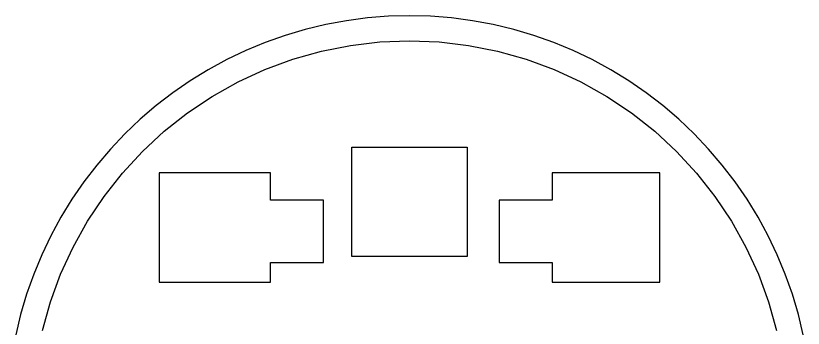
# Model space of a CAD drawing. Extents: x 0 to 28.3, y 0 to 28.3.
# Drawn here: x 0.34 to 27.95, y 17.31 to 28.26 of the extents above; entities that cross this region are included whole.
import ezdxf

# ---------------------------------------------------------------- set-up
doc = ezdxf.new("R2010")
doc.units = 0
doc.layers.add('broken', color=7, linetype='CONTINUOUS')

msp = doc.modelspace()

# ---------------------------------------------------------------- linework, layer by layer
at = {"layer": 'broken', "color": 7}
for points in [[(14.144184, 28.255295), (13.405484, 28.236253), (12.669019, 28.178963), (11.936519, 28.083285), (11.210006, 27.949268), (10.491384, 27.777116), (9.783199, 27.567394), (9.08708, 27.320613), (8.404697, 27.037388), (7.73828, 26.718711), (7.08916, 26.365299), (6.459798, 25.978605), (5.85135, 25.559473), (5.265583, 25.109208), (4.704017, 24.629058), (4.168036, 24.12024), (3.659295, 23.584335), (3.179239, 23.022882), (2.728888, 22.437008), (2.309859, 21.828717), (1.923113, 21.199285), (1.569785, 20.550339), (1.250955, 19.883614), (0.967815, 19.201442), (0.720996, 18.505236), (0.511177, 17.796705), (0.339069, 17.078215)], [(27.949266, 17.078362), (27.777114, 17.796984), (27.567392, 18.505169), (27.320611, 19.201288), (27.037386, 19.883671), (26.71871, 20.550089), (26.365298, 21.199208), (25.978603, 21.82857), (25.559471, 22.437018), (25.109207, 23.022785), (24.629056, 23.584351), (24.120238, 24.120332), (23.584334, 24.629073), (23.02288, 25.109129), (22.437006, 25.55948), (21.828715, 25.978509), (21.199284, 26.365255), (20.550338, 26.718584), (19.883613, 27.037413), (19.201441, 27.320553), (18.505236, 27.567372), (17.796705, 27.777191), (17.078215, 27.949299), (16.351659, 28.083315), (15.619211, 28.178978), (14.882706, 28.236262), (14.144184, 28.255295), (14.144184, 28.255295), (14.144184, 28.255295), (14.144184, 28.255295), (14.144184, 28.255295), (14.144184, 28.255295), (14.144184, 28.255295), (14.144184, 28.255295), (14.144184, 28.255295), (14.144184, 28.255295), (14.144184, 28.255295)], [(1.272296, 17.23478), (1.553428, 18.235169), (1.912943, 19.210671), (2.348336, 20.154596), (2.856651, 21.061118), (3.434608, 21.924947), (4.078584, 22.741032), (4.784238, 23.50413), (5.547543, 24.209961), (6.363681, 24.853949), (7.227434, 25.43183), (8.134016, 25.940156), (9.077782, 26.37546), (10.053162, 26.734928), (11.053461, 27.016042), (12.073147, 27.217407), (13.105533, 27.338099), (14.144184, 27.378164), (14.144184, 27.378164), (14.144184, 27.378164), (14.144184, 27.378164), (14.144184, 27.378164), (14.144184, 27.378164), (14.144184, 27.378164), (14.144184, 27.378164), (14.144184, 27.378164), (14.144184, 27.378164), (14.144184, 27.378164)], [(14.144184, 27.378164), (15.182829, 27.338099), (16.215346, 27.217388), (17.234779, 27.016073), (18.235168, 26.73494), (19.210671, 26.375425), (20.154595, 25.940032), (21.061118, 25.431717), (21.924947, 24.85376), (22.741032, 24.209784), (23.50413, 23.50413), (24.209961, 22.740825), (24.85395, 21.924687), (25.431831, 21.060934), (25.940157, 20.154352), (26.375461, 19.210586), (26.734928, 18.235206), (27.016043, 17.234907)], [(12.125587, 23.656774), (16.162779, 23.656774), (16.162779, 19.82148), (12.125587, 19.82148), (12.125587, 23.656774)], [(5.362192, 22.755309), (5.362192, 18.92016), (9.269793, 18.92016), (9.269793, 19.618722), (11.124576, 19.618722), (11.124576, 21.798333), (9.269793, 21.798333), (9.269793, 22.755309), (5.362192, 22.755309), (5.362192, 22.755309)], [(19.148079, 22.755309), (19.148079, 21.798333), (17.293297, 21.798333), (17.293297, 19.618722), (19.148079, 19.618722), (19.148079, 18.92016), (22.92587, 18.92016), (22.92587, 22.755309), (19.148079, 22.755309), (19.148079, 22.755309)]]:
    msp.add_lwpolyline(points, dxfattribs=at)

doc.saveas('drawing.dxf')
